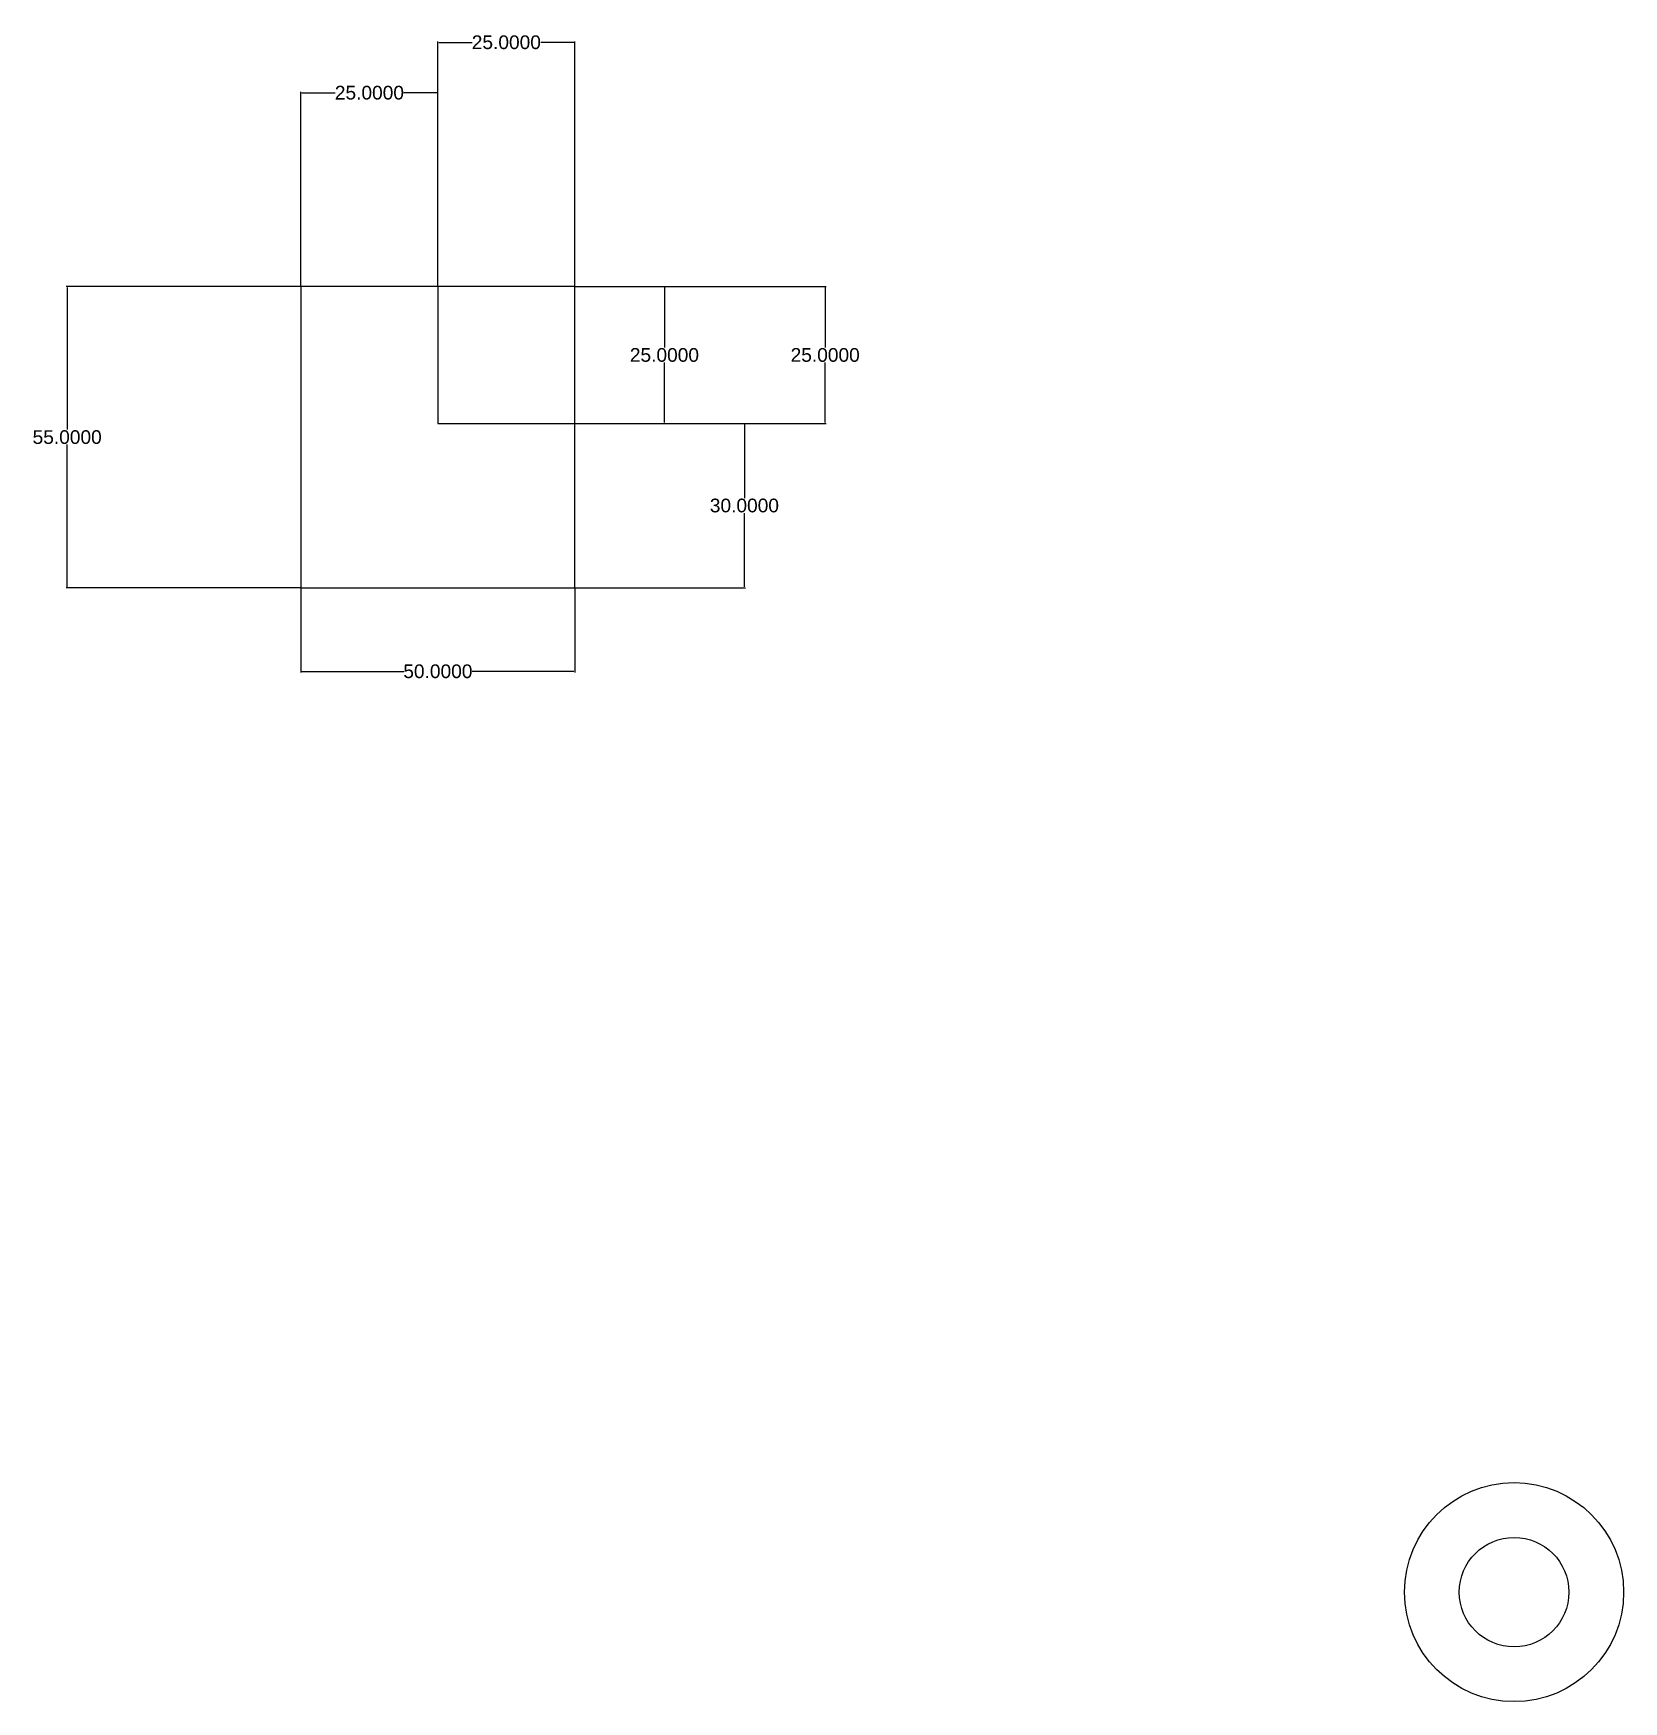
# Model space of a CAD drawing. Header units: inches. Extents: x -250 to 40, y -4 to 300.
import ezdxf

# ---------------------------------------------------------------- set-up
doc = ezdxf.new("R2010")
doc.units = ezdxf.units.IN
doc.header["$MEASUREMENT"] = 0
doc.styles.get("Standard").update_dxf_attribs({"font": 'arial.ttf'})
doc.dimstyles.get("Standard").update_dxf_attribs({"dimtxt": 2.5, "dimasz": 0.18, "dimexe": 0.18, "dimexo": 0.0625, "dimgap": 0.09, "dimtad": 0, "dimtih": 1, "dimtoh": 1, "dimdec": 4, "dimzin": 0, "dimdsep": 46, "dimtxsty": 'Standard', "dimcen": 0.09, "dimadec": 0, "dimazin": 0, "dimtfac": 1, "dimtdec": 4, "dimtofl": 0, "dimtmove": 0, "dimatfit": 3, "dimfxl": 1, "dimtolj": 1, "dimtzin": 0, "dimarcsym": 0})

# ---------------------------------------------------------------- blocks, each defined once
blk = doc.blocks.new('*D2')
at = {"color": 0, "lineweight": -2, "transparency": 16777216}
for p, q in [((-201.13, 254.16), (-201.13, 289.69)), ((-200.95, 289.51), (-194.89, 289.51)), ((-176.31, 289.51), (-182.36, 289.51)), ((-176.13, 254.16), (-176.13, 289.69))]:
    blk.add_line(p, q, dxfattribs=at)
at = {"color": 0, "transparency": 16777216}
for points in [[(-200.95, 289.54), (-200.95, 289.48), (-201.13, 289.51)], [(-176.31, 289.54), (-176.31, 289.48), (-176.13, 289.51)]]:
    blk.add_solid(points, dxfattribs=at)
at = {"layer": 'Defpoints', "color": 0, "transparency": 16777216}
for p in [(-201.13, 289.51), (-201.13, 254.1, 10), (-176.13, 254.1, 10)]:
    blk.add_point(p, dxfattribs=at)
at = {"color": 0, "transparency": 16777216, "insert": (-188.63, 289.51), "char_height": 2.5, "attachment_point": 5}
blk.add_mtext('\\A1;25.0000', dxfattribs=at)
blk = doc.blocks.new('*D3')
at = {"color": 0, "lineweight": -2, "transparency": 16777216}
for p, q in [((-176.13, 254.16), (-176.13, 298.9)), ((-175.95, 298.72), (-169.89, 298.72)), ((-151.31, 298.72), (-157.36, 298.72)), ((-151.13, 254.16), (-151.13, 298.9))]:
    blk.add_line(p, q, dxfattribs=at)
at = {"color": 0, "transparency": 16777216}
for points in [[(-175.95, 298.75), (-175.95, 298.69), (-176.13, 298.72)], [(-151.31, 298.75), (-151.31, 298.69), (-151.13, 298.72)]]:
    blk.add_solid(points, dxfattribs=at)
at = {"layer": 'Defpoints', "color": 0, "transparency": 16777216}
for p in [(-176.13, 298.72), (-176.13, 254.1, 35), (-151.13, 254.1, 35)]:
    blk.add_point(p, dxfattribs=at)
at = {"color": 0, "transparency": 16777216, "insert": (-163.63, 298.72), "char_height": 2.5, "attachment_point": 5}
blk.add_mtext('\\A1;25.0000', dxfattribs=at)
blk = doc.blocks.new('*D5')
at = {"color": 0, "lineweight": -2, "transparency": 16777216}
for p, q in [((-151.06, 254.1), (-134.59, 254.1)), ((-134.77, 253.92), (-134.77, 242.97)), ((-134.77, 229.28), (-134.77, 240.23)), ((-151.06, 229.1), (-134.59, 229.1))]:
    blk.add_line(p, q, dxfattribs=at)
at = {"color": 0, "transparency": 16777216}
for points in [[(-134.8, 253.92), (-134.74, 253.92), (-134.77, 254.1)], [(-134.8, 229.28), (-134.74, 229.28), (-134.77, 229.1)]]:
    blk.add_solid(points, dxfattribs=at)
at = {"layer": 'Defpoints', "color": 0, "transparency": 16777216}
for p in [(-151.13, 254.1, 17.5), (-134.77, 254.1), (-151.13, 229.1, 22.5)]:
    blk.add_point(p, dxfattribs=at)
at = {"color": 0, "transparency": 16777216, "insert": (-134.77, 241.6), "char_height": 2.5, "attachment_point": 5}
blk.add_mtext('\\A1;25.0000', dxfattribs=at)
blk = doc.blocks.new('*D6')
at = {"color": 0, "lineweight": -2, "transparency": 16777216}
for p, q in [((-201.13, 199.04), (-201.13, 183.64)), ((-151.13, 199.04), (-151.13, 183.64)), ((-200.95, 183.82), (-182.37, 183.82)), ((-151.31, 183.82), (-169.88, 183.82))]:
    blk.add_line(p, q, dxfattribs=at)
at = {"color": 0, "transparency": 16777216}
for points in [[(-200.95, 183.85), (-200.95, 183.79), (-201.13, 183.82)], [(-151.31, 183.85), (-151.31, 183.79), (-151.13, 183.82)]]:
    blk.add_solid(points, dxfattribs=at)
at = {"layer": 'Defpoints', "color": 0, "transparency": 16777216}
for p in [(-201.13, 199.1), (-151.13, 199.1), (-201.13, 183.82)]:
    blk.add_point(p, dxfattribs=at)
at = {"color": 0, "transparency": 16777216, "insert": (-176.13, 183.82), "char_height": 2.5, "attachment_point": 5}
blk.add_mtext('\\A1;50.0000', dxfattribs=at)
blk = doc.blocks.new('*D7')
at = {"color": 0, "lineweight": -2, "transparency": 16777216}
for p, q in [((-201.19, 254.1), (-243.99, 254.1)), ((-243.81, 253.92), (-243.81, 227.97)), ((-243.81, 199.28), (-243.81, 225.23)), ((-201.19, 199.1), (-243.99, 199.1))]:
    blk.add_line(p, q, dxfattribs=at)
at = {"color": 0, "transparency": 16777216}
for points in [[(-243.84, 253.92), (-243.78, 253.92), (-243.81, 254.1)], [(-243.84, 199.28), (-243.78, 199.28), (-243.81, 199.1)]]:
    blk.add_solid(points, dxfattribs=at)
at = {"layer": 'Defpoints', "color": 0, "transparency": 16777216}
for p in [(-243.81, 254.1), (-201.13, 254.1), (-201.13, 199.1)]:
    blk.add_point(p, dxfattribs=at)
at = {"color": 0, "transparency": 16777216, "insert": (-243.81, 226.6), "char_height": 2.5, "attachment_point": 5}
blk.add_mtext('\\A1;55.0000', dxfattribs=at)
blk = doc.blocks.new('*D8')
at = {"color": 0, "lineweight": -2, "transparency": 16777216}
for p, q in [((-176.06, 229.1), (-119.99, 229.1)), ((-120.17, 228.92), (-120.17, 215.47)), ((-120.17, 199.28), (-120.17, 212.73)), ((-176.06, 199.1), (-119.99, 199.1))]:
    blk.add_line(p, q, dxfattribs=at)
at = {"color": 0, "transparency": 16777216}
for points in [[(-120.2, 228.92), (-120.14, 228.92), (-120.17, 229.1)], [(-120.2, 199.28), (-120.14, 199.28), (-120.17, 199.1)]]:
    blk.add_solid(points, dxfattribs=at)
at = {"layer": 'Defpoints', "color": 0, "transparency": 16777216}
for p in [(-176.13, 229.1, 10), (-176.13, 199.1, 10), (-120.17, 199.1)]:
    blk.add_point(p, dxfattribs=at)
at = {"color": 0, "transparency": 16777216, "insert": (-120.17, 214.1), "char_height": 2.5, "attachment_point": 5}
blk.add_mtext('\\A1;30.0000', dxfattribs=at)
blk = doc.blocks.new('*D9')
at = {"color": 0, "lineweight": -2, "transparency": 16777216}
for p, q in [((-151.06, 254.1), (-105.24, 254.1)), ((-105.42, 253.92), (-105.42, 242.97)), ((-105.42, 229.28), (-105.42, 240.23)), ((-151.06, 229.1), (-105.24, 229.1))]:
    blk.add_line(p, q, dxfattribs=at)
at = {"color": 0, "transparency": 16777216}
for points in [[(-105.45, 253.92), (-105.39, 253.92), (-105.42, 254.1)], [(-105.45, 229.28), (-105.39, 229.28), (-105.42, 229.1)]]:
    blk.add_solid(points, dxfattribs=at)
at = {"layer": 'Defpoints', "color": 0, "transparency": 16777216}
for p in [(-151.13, 254.1, 35), (-151.13, 229.1, 35), (-105.42, 229.1)]:
    blk.add_point(p, dxfattribs=at)
at = {"color": 0, "transparency": 16777216, "insert": (-105.42, 241.6), "char_height": 2.5, "attachment_point": 5}
blk.add_mtext('\\A1;25.0000', dxfattribs=at)

msp = doc.modelspace()

# ---------------------------------------------------------------- linework, layer by layer
msp.add_lwpolyline([(-151.12564, 254.09857), (-201.12564, 254.09857), (-201.12564, 199.09857), (-151.12564, 199.09857)], close=True)
at = {"elevation": 10}
msp.add_lwpolyline([(-151.12564, 254.09857), (-176.12564, 254.09857), (-176.12564, 229.09857), (-151.12564, 229.09857)], close=True, dxfattribs=at)
for centre, radius in [((20.3486, 15.62317), 20), ((20.3486, 15.62317, 20), 10)]:
    msp.add_circle(centre, radius)

# ---------------------------------------------------------------- dimensions: what is measured, and where the dimension line sits
dim = msp.add_aligned_dim(p1=(-151.12564, 254.09857, 35), p2=(-176.12564, 254.09857, 35), distance=-44.61917, dimstyle='Standard')
dim.commit()
dim.dimension.update_dxf_attribs({"geometry": '*D3', "text_midpoint": (-163.62564, 298.71775)})
for base, p1, p2, picture, middle in [((-201.12564, 289.50899), (-176.12564, 254.09857, 10), (-201.12564, 254.09857, 10), '*D2', (-188.62564, 289.50899)), ((-201.12564, 183.81857), (-151.12564, 199.09857), (-201.12564, 199.09857), '*D6', (-176.12564, 183.81857))]:
    dim = msp.add_linear_dim(base=base, p1=p1, p2=p2, dimstyle='Standard')
    dim.commit()
    dim.dimension.update_dxf_attribs({"geometry": picture, "text_midpoint": middle})
for base, p1, p2, picture, middle in [((-243.80555, 254.09857), (-201.12564, 199.09857), (-201.12564, 254.09857), '*D7', (-243.80555, 226.59857)), ((-134.76692, 254.09857), (-151.12564, 229.09857, 22.5), (-151.12564, 254.09857, 17.5), '*D5', (-134.76692, 241.59857)), ((-105.42419, 229.09857), (-151.12564, 254.09857, 35), (-151.12564, 229.09857, 35), '*D9', (-105.42419, 241.59857)), ((-120.16603, 199.09857), (-176.12564, 229.09857, 10), (-176.12564, 199.09857, 10), '*D8', (-120.16603, 214.09857))]:
    dim = msp.add_linear_dim(base=base, p1=p1, p2=p2, angle=90, dimstyle='Standard')
    dim.commit()
    dim.dimension.update_dxf_attribs({"geometry": picture, "text_midpoint": middle})

doc.saveas('drawing.dxf')
